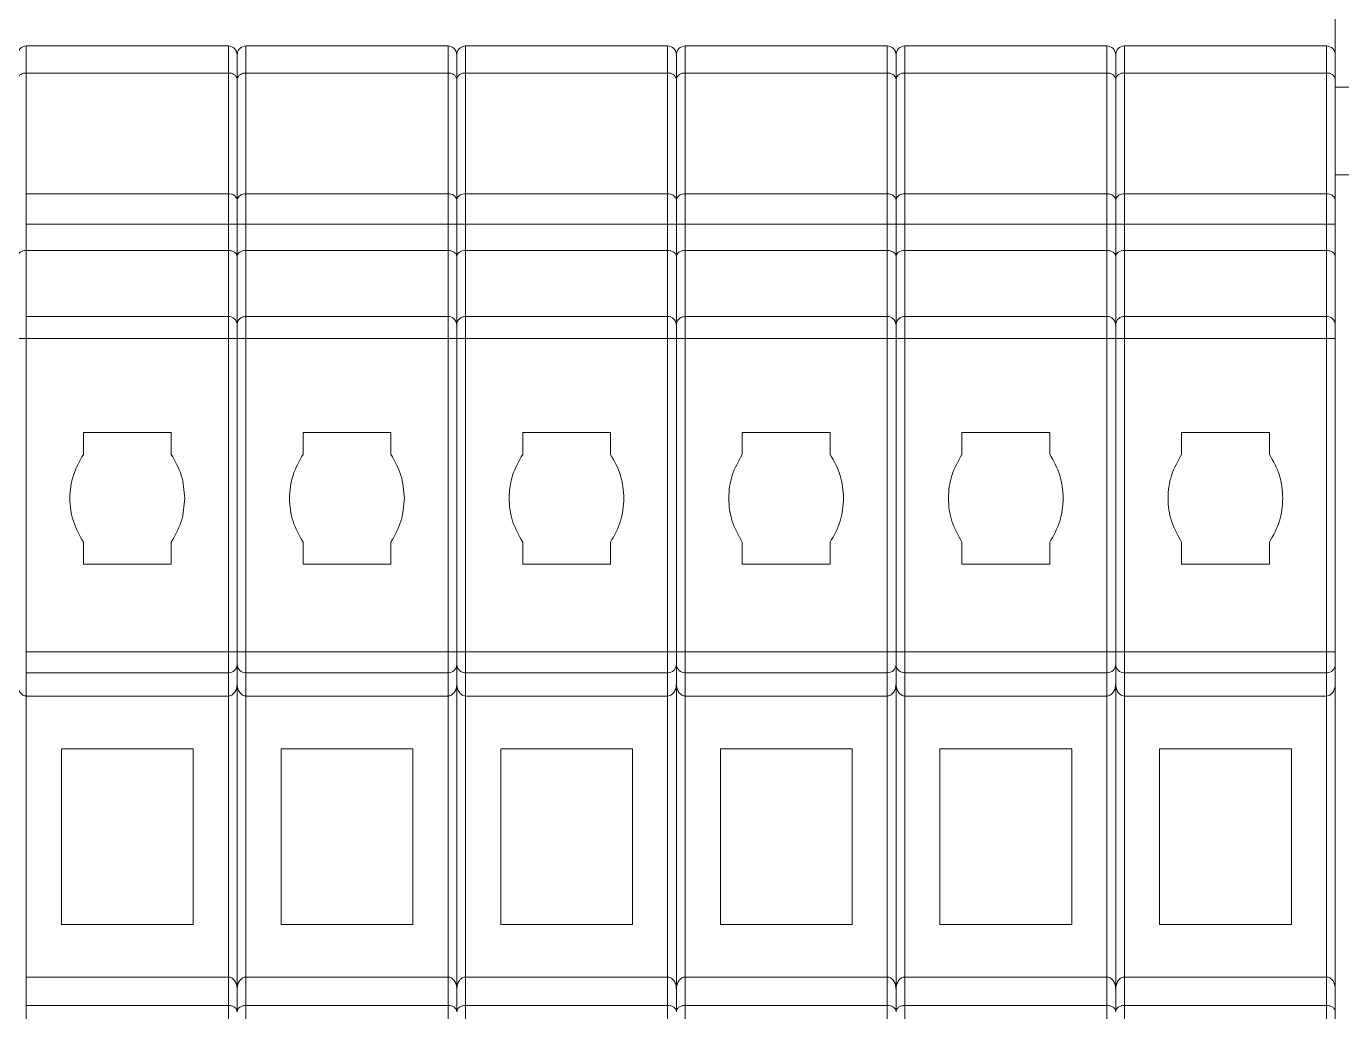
# Model space of a CAD drawing. Header units: millimetres. Extents: x 481 to 936, y 72 to 729.
# Drawn here: x 668.4 to 698.34, y 146.76 to 169.21 of the extents above; entities that cross this region are included whole.
import ezdxf

# ---------------------------------------------------------------- set-up
doc = ezdxf.new("R2010")
doc.units = ezdxf.units.MM

msp = doc.modelspace()

# ---------------------------------------------------------------- linework, layer by layer
at = {"color": 7, "linetype": 'Continuous', "lineweight": 15}
for p, q in [((698.199, 185.823), (698.199, 167.823)), ((668.399, 168.142), (668.399, 168.759)), ((668.399, 168.759), (672.999, 168.759)), ((672.999, 168.759), (672.999, 168.142)), ((673.399, 168.142), (673.399, 168.759)), ((673.399, 168.759), (677.999, 168.759)), ((677.999, 168.759), (677.999, 168.142)), ((678.399, 168.142), (678.399, 168.759)), ((678.399, 168.759), (682.999, 168.759)), ((682.999, 168.759), (682.999, 168.142)), ((683.399, 168.142), (683.399, 168.759)), ((683.399, 168.759), (687.999, 168.759)), ((687.999, 168.759), (687.999, 168.142)), ((688.399, 168.142), (688.399, 168.759)), ((688.399, 168.759), (692.999, 168.759)), ((692.999, 168.759), (692.999, 168.142)), ((693.399, 168.142), (693.399, 168.759)), ((693.399, 168.759), (697.999, 168.759)), ((697.999, 168.759), (697.999, 168.142)), ((668.399, 168.142), (668.399, 165.39)), ((672.999, 168.142), (668.399, 168.142)), ((672.999, 165.39), (672.999, 168.142)), ((673.199, 168.003), (673.199, 165.252)), ((673.399, 168.142), (673.399, 165.39)), ((677.999, 168.142), (673.399, 168.142)), ((677.999, 165.39), (677.999, 168.142)), ((678.199, 168.003), (678.199, 165.252)), ((678.399, 168.142), (678.399, 165.39)), ((682.999, 168.142), (678.399, 168.142)), ((682.999, 165.39), (682.999, 168.142)), ((683.199, 165.252), (683.199, 168.003)), ((683.399, 168.142), (683.399, 165.39)), ((687.999, 168.142), (683.399, 168.142)), ((687.999, 165.39), (687.999, 168.142)), ((688.199, 165.252), (688.199, 168.003)), ((688.399, 168.142), (688.399, 165.39)), ((692.999, 168.142), (688.399, 168.142)), ((692.999, 165.39), (692.999, 168.142)), ((693.199, 168.003), (693.199, 165.252)), ((693.399, 168.142), (693.399, 165.39)), ((697.999, 168.142), (693.399, 168.142)), ((697.999, 165.39), (697.999, 168.142)), ((715.899, 167.823), (698.199, 167.823)), ((698.199, 167.823), (698.199, 165.823)), ((698.199, 165.823), (698.199, 144.836)), ((698.199, 165.823), (715.899, 165.823)), ((668.399, 164.699), (668.399, 165.39)), ((668.399, 165.39), (672.999, 165.39)), ((672.999, 165.39), (672.999, 164.699)), ((673.399, 164.699), (673.399, 165.39)), ((673.399, 165.39), (677.999, 165.39)), ((677.999, 165.39), (677.999, 164.699)), ((678.399, 164.699), (678.399, 165.39)), ((678.399, 165.39), (682.999, 165.39)), ((682.999, 165.39), (682.999, 164.699)), ((683.399, 164.699), (683.399, 165.39)), ((683.399, 165.39), (687.999, 165.39)), ((687.999, 165.39), (687.999, 164.699)), ((688.399, 164.699), (688.399, 165.39)), ((688.399, 165.39), (692.999, 165.39)), ((692.999, 165.39), (692.999, 164.699)), ((693.399, 164.699), (693.399, 165.39)), ((693.399, 165.39), (697.999, 165.39)), ((697.999, 165.39), (697.999, 164.699)), ((668.399, 164.699), (668.399, 164.1)), ((672.999, 164.699), (668.399, 164.699)), ((672.999, 164.1), (672.999, 164.699)), ((672.999, 164.699), (673.199, 164.699)), ((673.199, 164.699), (673.199, 163.967)), ((673.199, 164.699), (673.399, 164.699)), ((673.399, 164.699), (673.399, 164.1)), ((677.999, 164.699), (673.399, 164.699)), ((677.999, 164.1), (677.999, 164.699)), ((677.999, 164.699), (678.199, 164.699)), ((678.199, 164.699), (678.199, 163.967)), ((678.199, 164.699), (678.399, 164.699)), ((678.399, 164.699), (678.399, 164.1)), ((682.999, 164.699), (678.399, 164.699)), ((682.999, 164.1), (682.999, 164.699)), ((682.999, 164.699), (683.199, 164.699)), ((683.199, 164.699), (683.399, 164.699)), ((683.199, 164.699), (683.199, 163.967)), ((683.399, 164.699), (683.399, 164.1)), ((687.999, 164.699), (683.399, 164.699)), ((687.999, 164.1), (687.999, 164.699)), ((687.999, 164.699), (688.199, 164.699)), ((688.199, 164.699), (688.399, 164.699)), ((688.199, 164.699), (688.199, 163.967)), ((688.399, 164.699), (688.399, 164.1)), ((692.999, 164.699), (688.399, 164.699)), ((692.999, 164.1), (692.999, 164.699)), ((692.999, 164.699), (693.199, 164.699)), ((693.199, 164.699), (693.199, 163.967)), ((693.199, 164.699), (693.399, 164.699)), ((693.399, 164.699), (693.399, 164.1)), ((697.999, 164.699), (693.399, 164.699)), ((697.999, 164.1), (697.999, 164.699)), ((697.999, 164.699), (698.199, 164.699)), ((668.399, 164.1), (672.999, 164.1)), ((673.199, 163.967), (673.199, 162.575)), ((673.199, 163.967), (673.199, 162.4)), ((673.399, 164.1), (677.999, 164.1)), ((678.199, 163.967), (678.199, 162.575)), ((678.199, 163.967), (678.199, 162.4)), ((678.399, 164.1), (682.999, 164.1)), ((683.199, 163.967), (683.199, 162.4)), ((683.199, 163.967), (683.199, 162.575)), ((683.399, 164.1), (687.999, 164.1)), ((688.199, 163.967), (688.199, 162.4)), ((688.199, 163.967), (688.199, 162.575)), ((688.399, 164.1), (692.999, 164.1)), ((693.199, 163.967), (693.199, 162.575)), ((693.199, 163.967), (693.199, 162.4)), ((693.399, 164.1), (697.999, 164.1)), ((672.999, 162.6), (668.399, 162.6)), ((668.399, 162.1), (668.399, 162.6)), ((672.999, 162.6), (672.999, 162.1)), ((677.999, 162.6), (673.399, 162.6)), ((673.399, 162.1), (673.399, 162.6)), ((677.999, 162.6), (677.999, 162.1)), ((682.999, 162.6), (678.399, 162.6)), ((678.399, 162.1), (678.399, 162.6)), ((682.999, 162.6), (682.999, 162.1)), ((687.999, 162.6), (683.399, 162.6)), ((683.399, 162.1), (683.399, 162.6)), ((687.999, 162.6), (687.999, 162.1)), ((692.999, 162.6), (688.399, 162.6)), ((688.399, 162.1), (688.399, 162.6)), ((692.999, 162.6), (692.999, 162.1)), ((697.999, 162.6), (693.399, 162.6)), ((693.399, 162.1), (693.399, 162.6)), ((697.999, 162.6), (697.999, 162.1)), ((668.199, 162.1), (668.399, 162.1)), ((668.399, 162.1), (668.399, 154.958)), ((672.999, 162.1), (668.399, 162.1)), ((672.999, 154.958), (672.999, 162.1)), ((672.999, 162.1), (673.199, 162.1)), ((673.199, 162.1), (673.199, 154.958)), ((673.199, 162.1), (673.399, 162.1)), ((673.399, 162.1), (673.399, 154.958)), ((677.999, 162.1), (673.399, 162.1)), ((677.999, 154.958), (677.999, 162.1)), ((677.999, 162.1), (678.199, 162.1)), ((678.199, 162.1), (678.199, 154.958)), ((678.199, 162.1), (678.399, 162.1)), ((678.399, 162.1), (678.399, 154.958)), ((682.999, 162.1), (678.399, 162.1)), ((682.999, 154.958), (682.999, 162.1)), ((682.999, 162.1), (683.199, 162.1)), ((683.199, 162.1), (683.399, 162.1)), ((683.199, 162.1), (683.199, 154.958)), ((683.399, 162.1), (683.399, 154.958)), ((687.999, 162.1), (683.399, 162.1)), ((687.999, 154.958), (687.999, 162.1)), ((687.999, 162.1), (688.199, 162.1)), ((688.199, 162.1), (688.399, 162.1)), ((688.199, 162.1), (688.199, 154.958)), ((688.399, 162.1), (688.399, 154.958)), ((692.999, 162.1), (688.399, 162.1)), ((692.999, 154.958), (692.999, 162.1)), ((692.999, 162.1), (693.199, 162.1)), ((693.199, 162.1), (693.199, 154.958)), ((693.199, 162.1), (693.399, 162.1)), ((693.399, 162.1), (693.399, 154.958)), ((697.999, 162.1), (693.399, 162.1)), ((697.999, 154.958), (697.999, 162.1)), ((697.999, 162.1), (698.199, 162.1)), ((669.699, 159.958), (671.699, 159.958)), ((669.699, 159.958), (669.699, 159.458)), ((671.699, 159.958), (671.699, 159.458)), ((674.699, 159.958), (676.699, 159.958)), ((674.699, 159.958), (674.699, 159.458)), ((676.699, 159.958), (676.699, 159.458)), ((679.699, 159.958), (681.699, 159.958)), ((679.699, 159.958), (679.699, 159.458)), ((681.699, 159.958), (681.699, 159.458)), ((684.699, 159.958), (686.699, 159.958)), ((684.699, 159.958), (684.699, 159.458)), ((686.699, 159.958), (686.699, 159.458)), ((689.699, 159.958), (691.699, 159.958)), ((689.699, 159.958), (689.699, 159.458)), ((691.699, 159.958), (691.699, 159.458)), ((694.699, 159.958), (696.699, 159.958)), ((694.699, 159.958), (694.699, 159.458)), ((696.699, 159.958), (696.699, 159.458)), ((669.699, 157.458), (669.699, 156.958)), ((671.699, 157.458), (671.699, 156.958)), ((674.699, 157.458), (674.699, 156.958)), ((676.699, 157.458), (676.699, 156.958)), ((679.699, 157.458), (679.699, 156.958)), ((681.699, 157.458), (681.699, 156.958)), ((684.699, 157.458), (684.699, 156.958)), ((686.699, 157.458), (686.699, 156.958)), ((689.699, 157.458), (689.699, 156.958)), ((691.699, 157.458), (691.699, 156.958)), ((694.699, 157.458), (694.699, 156.958)), ((696.699, 157.458), (696.699, 156.958)), ((671.699, 156.958), (669.699, 156.958)), ((676.699, 156.958), (674.699, 156.958)), ((681.699, 156.958), (679.699, 156.958)), ((686.699, 156.958), (684.699, 156.958)), ((691.699, 156.958), (689.699, 156.958)), ((696.699, 156.958), (694.699, 156.958)), ((668.399, 154.958), (672.999, 154.958)), ((668.399, 154.484), (668.399, 154.958)), ((672.999, 154.958), (672.999, 154.484)), ((673.199, 154.958), (672.999, 154.958)), ((673.399, 154.958), (673.199, 154.958)), ((673.399, 154.958), (677.999, 154.958)), ((673.399, 154.484), (673.399, 154.958)), ((677.999, 154.958), (677.999, 154.484)), ((678.199, 154.958), (677.999, 154.958)), ((678.399, 154.958), (678.199, 154.958)), ((678.399, 154.958), (682.999, 154.958)), ((678.399, 154.484), (678.399, 154.958)), ((682.999, 154.958), (682.999, 154.484)), ((683.199, 154.958), (682.999, 154.958)), ((683.399, 154.958), (683.199, 154.958)), ((683.399, 154.958), (687.999, 154.958)), ((683.399, 154.484), (683.399, 154.958)), ((687.999, 154.958), (687.999, 154.484)), ((688.199, 154.958), (687.999, 154.958)), ((688.399, 154.958), (688.199, 154.958)), ((688.399, 154.958), (692.999, 154.958)), ((688.399, 154.484), (688.399, 154.958)), ((692.999, 154.958), (692.999, 154.484)), ((693.199, 154.958), (692.999, 154.958)), ((693.399, 154.958), (693.199, 154.958)), ((693.399, 154.958), (697.999, 154.958)), ((693.399, 154.484), (693.399, 154.958)), ((697.999, 154.958), (697.999, 154.484)), ((698.199, 154.958), (697.999, 154.958)), ((673.199, 154.674), (673.199, 154.233)), ((678.199, 154.674), (678.199, 154.233)), ((683.199, 154.674), (683.199, 154.233)), ((688.199, 154.674), (688.199, 154.233)), ((693.199, 154.674), (693.199, 154.233)), ((672.999, 154.484), (668.399, 154.484)), ((668.399, 153.954), (668.399, 154.484)), ((672.999, 154.484), (672.999, 153.954)), ((673.199, 154.233), (673.199, 147.054)), ((677.999, 154.484), (673.399, 154.484)), ((673.399, 153.954), (673.399, 154.484)), ((677.999, 154.484), (677.999, 153.954)), ((678.199, 154.233), (678.199, 147.054)), ((682.999, 154.484), (678.399, 154.484)), ((678.399, 153.954), (678.399, 154.484)), ((682.999, 154.484), (682.999, 153.954)), ((683.199, 154.233), (683.199, 147.054)), ((687.999, 154.484), (683.399, 154.484)), ((683.399, 153.954), (683.399, 154.484)), ((687.999, 154.484), (687.999, 153.954)), ((688.199, 154.233), (688.199, 147.054)), ((692.999, 154.484), (688.399, 154.484)), ((688.399, 153.954), (688.399, 154.484)), ((692.999, 154.484), (692.999, 153.954)), ((693.199, 154.233), (693.199, 147.054)), ((697.999, 154.484), (693.399, 154.484)), ((693.399, 153.954), (693.399, 154.484)), ((697.999, 154.484), (697.999, 153.954)), ((668.399, 153.954), (672.999, 153.954)), ((673.399, 153.954), (677.999, 153.954)), ((678.399, 153.954), (682.999, 153.954)), ((683.399, 153.954), (687.999, 153.954)), ((688.399, 153.954), (692.999, 153.954)), ((693.399, 153.954), (697.999, 153.954)), ((669.199, 148.754), (669.199, 152.754)), ((669.199, 152.754), (672.199, 152.754)), ((672.199, 152.754), (672.199, 148.754)), ((674.199, 148.754), (674.199, 152.754)), ((674.199, 152.754), (677.199, 152.754)), ((677.199, 152.754), (677.199, 148.754)), ((679.199, 148.754), (679.199, 152.754)), ((679.199, 152.754), (682.199, 152.754)), ((682.199, 152.754), (682.199, 148.754)), ((684.199, 148.754), (684.199, 152.754)), ((684.199, 152.754), (687.199, 152.754)), ((687.199, 152.754), (687.199, 148.754)), ((689.199, 148.754), (689.199, 152.754)), ((689.199, 152.754), (692.199, 152.754)), ((692.199, 152.754), (692.199, 148.754)), ((694.199, 148.754), (694.199, 152.754)), ((694.199, 152.754), (697.199, 152.754)), ((697.199, 152.754), (697.199, 148.754)), ((672.199, 148.754), (669.199, 148.754)), ((677.199, 148.754), (674.199, 148.754)), ((682.199, 148.754), (679.199, 148.754)), ((687.199, 148.754), (684.199, 148.754)), ((692.199, 148.754), (689.199, 148.754)), ((697.199, 148.754), (694.199, 148.754)), ((668.399, 147.554), (668.399, 146.907)), ((672.999, 147.554), (668.399, 147.554)), ((672.999, 146.907), (672.999, 147.554)), ((673.399, 147.554), (673.399, 146.907)), ((677.999, 147.554), (673.399, 147.554)), ((677.999, 146.907), (677.999, 147.554)), ((678.399, 147.554), (678.399, 146.907)), ((682.999, 147.554), (678.399, 147.554)), ((682.999, 146.907), (682.999, 147.554)), ((683.399, 147.554), (683.399, 146.907)), ((687.999, 147.554), (683.399, 147.554)), ((687.999, 146.907), (687.999, 147.554)), ((688.399, 147.554), (688.399, 146.907)), ((692.999, 147.554), (688.399, 147.554)), ((692.999, 146.907), (692.999, 147.554)), ((693.399, 147.554), (693.399, 146.907)), ((697.999, 147.554), (693.399, 147.554)), ((697.999, 146.907), (697.999, 147.554)), ((673.199, 147.274), (673.199, 146.764)), ((673.199, 146.764), (673.199, 147.274)), ((678.199, 147.274), (678.199, 146.764)), ((678.199, 146.764), (678.199, 147.274)), ((683.199, 146.764), (683.199, 147.274)), ((683.199, 147.274), (683.199, 146.764)), ((688.199, 146.764), (688.199, 147.274)), ((688.199, 147.274), (688.199, 146.764)), ((693.199, 147.274), (693.199, 146.764)), ((693.199, 146.764), (693.199, 147.274)), ((668.399, 146.907), (668.399, 144.642)), ((672.999, 146.907), (668.399, 146.907)), ((672.999, 144.642), (672.999, 146.907)), ((673.399, 146.907), (673.399, 144.642)), ((677.999, 146.907), (673.399, 146.907)), ((677.999, 144.642), (677.999, 146.907)), ((678.399, 146.907), (678.399, 144.642)), ((682.999, 146.907), (678.399, 146.907)), ((682.999, 144.642), (682.999, 146.907)), ((683.399, 146.907), (683.399, 144.642)), ((687.999, 146.907), (683.399, 146.907)), ((687.999, 144.642), (687.999, 146.907)), ((688.399, 146.907), (688.399, 144.642)), ((692.999, 146.907), (688.399, 146.907)), ((692.999, 144.642), (692.999, 146.907)), ((693.399, 146.907), (693.399, 144.642)), ((697.999, 146.907), (693.399, 146.907)), ((697.999, 144.642), (697.999, 146.907))]:
    msp.add_line(p, q, dxfattribs=at)
at = {"color": 8, "linetype": 'Continuous', "lineweight": 15}
for p, q in [((668.399, 164.1), (668.399, 162.6)), ((672.999, 162.6), (672.999, 164.1)), ((673.399, 164.1), (673.399, 162.6)), ((677.999, 162.6), (677.999, 164.1)), ((678.399, 164.1), (678.399, 162.6)), ((682.999, 162.6), (682.999, 164.1)), ((683.399, 164.1), (683.399, 162.6)), ((687.999, 162.6), (687.999, 164.1)), ((688.399, 164.1), (688.399, 162.6)), ((692.999, 162.6), (692.999, 164.1)), ((693.399, 164.1), (693.399, 162.6)), ((697.999, 162.6), (697.999, 164.1)), ((668.399, 153.954), (668.399, 147.554)), ((672.999, 147.554), (672.999, 153.954)), ((673.399, 153.954), (673.399, 147.554)), ((677.999, 147.554), (677.999, 153.954)), ((678.399, 153.954), (678.399, 147.554)), ((682.999, 147.554), (682.999, 153.954)), ((683.399, 153.954), (683.399, 147.554)), ((687.999, 147.554), (687.999, 153.954)), ((688.399, 153.954), (688.399, 147.554)), ((692.999, 147.554), (692.999, 153.954)), ((693.399, 153.954), (693.399, 147.554)), ((697.999, 147.554), (697.999, 153.954))]:
    msp.add_line(p, q, dxfattribs=at)
at = {"color": 7, "linetype": 'Continuous', "lineweight": 15}
for centre, radius, start, end in [((668.399, 168.559), 0.2, 90, 180), ((672.999, 168.559), 0.2, 360, 90), ((673.399, 168.559), 0.2, 90, 180), ((677.999, 168.559), 0.2, 360, 90), ((678.399, 168.559), 0.2, 90, 180), ((682.999, 168.559), 0.2, 360, 90), ((683.399, 168.559), 0.2, 90, 180), ((687.999, 168.559), 0.2, 360, 90), ((688.399, 168.559), 0.2, 90, 180), ((692.999, 168.559), 0.2, 360, 90), ((693.399, 168.559), 0.2, 90, 180), ((697.999, 168.559), 0.2, 360, 90), ((668.373, 167.966), 0.178, 81.5621, 167.7435), ((673.025, 167.966), 0.178, 12.2565, 98.4379), ((673.373, 167.966), 0.178, 81.5621, 167.7435), ((678.025, 167.966), 0.178, 12.2565, 98.4379), ((678.373, 167.966), 0.178, 81.5621, 167.7435), ((683.025, 167.966), 0.178, 12.2565, 98.4379), ((683.373, 167.966), 0.178, 81.5621, 167.7435), ((688.025, 167.966), 0.178, 12.2565, 98.4379), ((688.373, 167.966), 0.178, 81.5621, 167.7435), ((693.025, 167.966), 0.178, 12.2565, 98.4379), ((693.373, 167.966), 0.178, 81.5621, 167.7435), ((698.025, 167.966), 0.178, 12.2565, 98.4379), ((673.025, 165.214), 0.178, 12.2565, 98.4379), ((673.373, 165.214), 0.178, 81.5621, 167.7435), ((678.025, 165.214), 0.178, 12.2565, 98.4379), ((678.373, 165.214), 0.178, 81.5621, 167.7435), ((683.025, 165.214), 0.178, 12.2565, 98.4379), ((683.373, 165.214), 0.178, 81.5621, 167.7435), ((688.025, 165.214), 0.178, 12.2565, 98.4379), ((688.373, 165.214), 0.178, 81.5621, 167.7435), ((693.025, 165.214), 0.178, 12.2565, 98.4379), ((693.373, 165.214), 0.178, 81.5621, 167.7435), ((698.025, 165.214), 0.178, 12.2565, 98.4379), ((673.004, 154.679), 0.195, 268.4642, 358.3771), ((673.394, 154.679), 0.195, 181.6229, 271.5358), ((678.004, 154.679), 0.195, 268.4642, 358.3771), ((678.394, 154.679), 0.195, 181.6229, 271.5358), ((683.004, 154.679), 0.195, 268.4642, 358.3771), ((683.394, 154.679), 0.195, 181.6229, 271.5358), ((688.004, 154.679), 0.195, 268.4642, 358.3771), ((688.394, 154.679), 0.195, 181.6229, 271.5358), ((693.004, 154.679), 0.195, 268.4642, 358.3771), ((693.394, 154.679), 0.195, 181.6229, 271.5358), ((698.004, 154.679), 0.195, 268.4642, 358.3771)]:
    msp.add_arc(centre, radius, start, end, dxfattribs=at)
for centre in [(668.399, 163.967), (673.399, 163.967), (678.399, 163.967), (683.399, 163.967), (688.399, 163.967), (693.399, 163.967)]:
    msp.add_ellipse(centre, major_axis=(0.2, 0), ratio=0.666667, start_param=1.570796, end_param=3.141593, dxfattribs=at)
for points, knots in [([(673.199, 168.559), (673.199, 168.552), (673.199, 168.538), (673.199, 168.424), (673.199, 168.251), (673.199, 168.085), (673.199, 168.003)], [0, 0, 0, 0, 0.247435, 0.5, 0.752565, 1, 1, 1, 1]), ([(673.199, 168.559), (673.199, 168.552), (673.199, 168.538), (673.199, 168.424), (673.199, 168.251), (673.199, 168.085), (673.199, 168.003)], [0, 0, 0, 0, 0.247435, 0.5, 0.752565, 1, 1, 1, 1]), ([(678.199, 168.559), (678.199, 168.552), (678.199, 168.538), (678.199, 168.424), (678.199, 168.251), (678.199, 168.085), (678.199, 168.003)], [0, 0, 0, 0, 0.247435, 0.5, 0.752565, 1, 1, 1, 1]), ([(678.199, 168.559), (678.199, 168.552), (678.199, 168.538), (678.199, 168.424), (678.199, 168.251), (678.199, 168.085), (678.199, 168.003)], [0, 0, 0, 0, 0.247435, 0.5, 0.752565, 1, 1, 1, 1]), ([(683.199, 168.559), (683.199, 168.552), (683.199, 168.538), (683.199, 168.424), (683.199, 168.251), (683.199, 168.085), (683.199, 168.003)], [0, 0, 0, 0, 0.247435, 0.5, 0.752565, 1, 1, 1, 1]), ([(683.199, 168.559), (683.199, 168.552), (683.199, 168.538), (683.199, 168.424), (683.199, 168.251), (683.199, 168.085), (683.199, 168.003)], [0, 0, 0, 0, 0.247435, 0.5, 0.752565, 1, 1, 1, 1]), ([(688.199, 168.559), (688.199, 168.552), (688.199, 168.538), (688.199, 168.424), (688.199, 168.251), (688.199, 168.085), (688.199, 168.003)], [0, 0, 0, 0, 0.247435, 0.5, 0.752565, 1, 1, 1, 1]), ([(688.199, 168.559), (688.199, 168.552), (688.199, 168.538), (688.199, 168.424), (688.199, 168.251), (688.199, 168.085), (688.199, 168.003)], [0, 0, 0, 0, 0.247435, 0.5, 0.752565, 1, 1, 1, 1]), ([(693.199, 168.559), (693.199, 168.552), (693.199, 168.538), (693.199, 168.424), (693.199, 168.251), (693.199, 168.085), (693.199, 168.003)], [0, 0, 0, 0, 0.247435, 0.5, 0.752565, 1, 1, 1, 1]), ([(693.199, 168.559), (693.199, 168.552), (693.199, 168.538), (693.199, 168.424), (693.199, 168.251), (693.199, 168.085), (693.199, 168.003)], [0, 0, 0, 0, 0.247435, 0.5, 0.752565, 1, 1, 1, 1]), ([(673.199, 163.967), (673.196, 163.984), (673.19, 164.018), (673.152, 164.056), (673.11, 164.079), (673.075, 164.091), (673.037, 164.099), (673.012, 164.1), (672.999, 164.1)], [0, 0, 0, 0, 0.269966, 0.52831, 0.658152, 0.776861, 0.889617, 1, 1, 1, 1]), ([(678.199, 163.967), (678.196, 163.984), (678.19, 164.018), (678.152, 164.056), (678.11, 164.079), (678.075, 164.091), (678.037, 164.099), (678.012, 164.1), (677.999, 164.1)], [0, 0, 0, 0, 0.269966, 0.52831, 0.658152, 0.776861, 0.889617, 1, 1, 1, 1]), ([(683.199, 163.967), (683.196, 163.984), (683.19, 164.018), (683.152, 164.056), (683.11, 164.079), (683.075, 164.091), (683.037, 164.099), (683.012, 164.1), (682.999, 164.1)], [0, 0, 0, 0, 0.269966, 0.52831, 0.658152, 0.776861, 0.889617, 1, 1, 1, 1]), ([(688.199, 163.967), (688.196, 163.984), (688.19, 164.018), (688.152, 164.056), (688.11, 164.079), (688.075, 164.091), (688.037, 164.099), (688.012, 164.1), (687.999, 164.1)], [0, 0, 0, 0, 0.269966, 0.52831, 0.658152, 0.776861, 0.889617, 1, 1, 1, 1]), ([(693.199, 163.967), (693.196, 163.984), (693.19, 164.018), (693.152, 164.056), (693.11, 164.079), (693.075, 164.091), (693.037, 164.099), (693.012, 164.1), (692.999, 164.1)], [0, 0, 0, 0, 0.269966, 0.52831, 0.658152, 0.776861, 0.889617, 1, 1, 1, 1]), ([(698.199, 163.967), (698.196, 163.984), (698.19, 164.018), (698.152, 164.056), (698.11, 164.079), (698.075, 164.091), (698.037, 164.099), (698.012, 164.1), (697.999, 164.1)], [0, 0, 0, 0, 0.269966, 0.52831, 0.658152, 0.776861, 0.889617, 1, 1, 1, 1]), ([(673.199, 162.4), (673.195, 162.428), (673.188, 162.487), (673.134, 162.554), (673.067, 162.594), (673.021, 162.598), (672.999, 162.6)], [0, 0, 0, 0, 0.2702613, 0.5624294, 0.7897364, 1, 1, 1, 1]), ([(673.399, 162.6), (673.37, 162.597), (673.311, 162.589), (673.244, 162.535), (673.205, 162.468), (673.201, 162.422), (673.199, 162.4)], [0, 0, 0, 0, 0.270261, 0.562429, 0.789736, 1, 1, 1, 1]), ([(673.199, 162.4), (673.199, 162.396), (673.199, 162.39), (673.199, 162.353), (673.199, 162.314), (673.199, 162.266), (673.199, 162.196), (673.199, 162.138), (673.199, 162.1)], [0, 0, 0, 0, 0.239444, 0.36822, 0.499999, 0.628777, 0.760556, 1, 1, 1, 1]), ([(673.199, 162.4), (673.199, 162.396), (673.199, 162.39), (673.199, 162.352), (673.199, 162.313), (673.199, 162.266), (673.199, 162.196), (673.199, 162.138), (673.199, 162.1)], [0, 0, 0, 0, 0.2394436, 0.3712234, 0.5000014, 0.6317798, 0.7605564, 1, 1, 1, 1]), ([(678.199, 162.4), (678.195, 162.428), (678.188, 162.487), (678.134, 162.554), (678.067, 162.594), (678.021, 162.598), (677.999, 162.6)], [0, 0, 0, 0, 0.2702613, 0.5624294, 0.7897364, 1, 1, 1, 1]), ([(678.399, 162.6), (678.37, 162.597), (678.311, 162.589), (678.244, 162.535), (678.205, 162.468), (678.201, 162.422), (678.199, 162.4)], [0, 0, 0, 0, 0.270261, 0.562429, 0.789736, 1, 1, 1, 1]), ([(678.199, 162.4), (678.199, 162.396), (678.199, 162.39), (678.199, 162.353), (678.199, 162.314), (678.199, 162.266), (678.199, 162.196), (678.199, 162.138), (678.199, 162.1)], [0, 0, 0, 0, 0.239444, 0.36822, 0.499999, 0.628777, 0.760556, 1, 1, 1, 1]), ([(678.199, 162.4), (678.199, 162.396), (678.199, 162.39), (678.199, 162.352), (678.199, 162.313), (678.199, 162.266), (678.199, 162.196), (678.199, 162.138), (678.199, 162.1)], [0, 0, 0, 0, 0.2394436, 0.3712234, 0.5000014, 0.6317798, 0.7605564, 1, 1, 1, 1]), ([(683.199, 162.4), (683.195, 162.428), (683.188, 162.487), (683.134, 162.554), (683.067, 162.594), (683.021, 162.598), (682.999, 162.6)], [0, 0, 0, 0, 0.270261, 0.562429, 0.789736, 1, 1, 1, 1]), ([(683.399, 162.6), (683.37, 162.597), (683.311, 162.589), (683.244, 162.535), (683.205, 162.468), (683.201, 162.422), (683.199, 162.4)], [0, 0, 0, 0, 0.270261, 0.562429, 0.789736, 1, 1, 1, 1]), ([(683.199, 162.4), (683.199, 162.396), (683.199, 162.39), (683.199, 162.352), (683.199, 162.313), (683.199, 162.266), (683.199, 162.196), (683.199, 162.138), (683.199, 162.1)], [0, 0, 0, 0, 0.2394436, 0.3712234, 0.5000014, 0.6317798, 0.7605564, 1, 1, 1, 1]), ([(683.199, 162.4), (683.199, 162.396), (683.199, 162.39), (683.199, 162.353), (683.199, 162.314), (683.199, 162.266), (683.199, 162.196), (683.199, 162.138), (683.199, 162.1)], [0, 0, 0, 0, 0.239444, 0.36822, 0.499999, 0.628777, 0.760556, 1, 1, 1, 1]), ([(688.199, 162.4), (688.195, 162.428), (688.188, 162.487), (688.134, 162.554), (688.067, 162.594), (688.021, 162.598), (687.999, 162.6)], [0, 0, 0, 0, 0.270261, 0.562429, 0.789736, 1, 1, 1, 1]), ([(688.399, 162.6), (688.37, 162.597), (688.311, 162.589), (688.244, 162.535), (688.205, 162.468), (688.201, 162.422), (688.199, 162.4)], [0, 0, 0, 0, 0.270261, 0.562429, 0.789736, 1, 1, 1, 1]), ([(688.199, 162.4), (688.199, 162.396), (688.199, 162.39), (688.199, 162.352), (688.199, 162.313), (688.199, 162.266), (688.199, 162.196), (688.199, 162.138), (688.199, 162.1)], [0, 0, 0, 0, 0.2394436, 0.3712234, 0.5000014, 0.6317798, 0.7605564, 1, 1, 1, 1]), ([(688.199, 162.4), (688.199, 162.396), (688.199, 162.39), (688.199, 162.353), (688.199, 162.314), (688.199, 162.266), (688.199, 162.196), (688.199, 162.138), (688.199, 162.1)], [0, 0, 0, 0, 0.239444, 0.36822, 0.499999, 0.628777, 0.760556, 1, 1, 1, 1]), ([(693.199, 162.4), (693.195, 162.428), (693.188, 162.487), (693.134, 162.554), (693.067, 162.594), (693.021, 162.598), (692.999, 162.6)], [0, 0, 0, 0, 0.270261, 0.562429, 0.789736, 1, 1, 1, 1]), ([(693.399, 162.6), (693.37, 162.597), (693.311, 162.589), (693.244, 162.535), (693.205, 162.468), (693.201, 162.422), (693.199, 162.4)], [0, 0, 0, 0, 0.270261, 0.562429, 0.789736, 1, 1, 1, 1]), ([(693.199, 162.4), (693.199, 162.396), (693.199, 162.39), (693.199, 162.353), (693.199, 162.314), (693.199, 162.266), (693.199, 162.196), (693.199, 162.138), (693.199, 162.1)], [0, 0, 0, 0, 0.239444, 0.36822, 0.499999, 0.628777, 0.760556, 1, 1, 1, 1]), ([(693.199, 162.4), (693.199, 162.396), (693.199, 162.39), (693.199, 162.352), (693.199, 162.313), (693.199, 162.266), (693.199, 162.196), (693.199, 162.138), (693.199, 162.1)], [0, 0, 0, 0, 0.2394436, 0.3712234, 0.5000014, 0.6317798, 0.7605564, 1, 1, 1, 1]), ([(698.199, 162.4), (698.195, 162.428), (698.188, 162.487), (698.134, 162.554), (698.067, 162.594), (698.021, 162.598), (697.999, 162.6)], [0, 0, 0, 0, 0.2702613, 0.5624294, 0.7897364, 1, 1, 1, 1]), ([(673.199, 154.958), (673.199, 154.926), (673.199, 154.864), (673.199, 154.78), (673.199, 154.711), (673.199, 154.686), (673.199, 154.674)], [0, 0, 0, 0, 0.2506562, 0.5000436, 0.7561421, 1, 1, 1, 1]), ([(673.199, 154.958), (673.199, 154.927), (673.199, 154.865), (673.199, 154.781), (673.199, 154.712), (673.199, 154.686), (673.199, 154.674)], [0, 0, 0, 0, 0.243858, 0.499956, 0.749344, 1, 1, 1, 1]), ([(678.199, 154.958), (678.199, 154.926), (678.199, 154.864), (678.199, 154.78), (678.199, 154.711), (678.199, 154.686), (678.199, 154.674)], [0, 0, 0, 0, 0.2506562, 0.5000436, 0.7561421, 1, 1, 1, 1]), ([(678.199, 154.958), (678.199, 154.927), (678.199, 154.865), (678.199, 154.781), (678.199, 154.712), (678.199, 154.686), (678.199, 154.674)], [0, 0, 0, 0, 0.243858, 0.499956, 0.749344, 1, 1, 1, 1]), ([(683.199, 154.958), (683.199, 154.927), (683.199, 154.865), (683.199, 154.781), (683.199, 154.712), (683.199, 154.686), (683.199, 154.674)], [0, 0, 0, 0, 0.243858, 0.499956, 0.749344, 1, 1, 1, 1]), ([(683.199, 154.958), (683.199, 154.926), (683.199, 154.864), (683.199, 154.78), (683.199, 154.711), (683.199, 154.686), (683.199, 154.674)], [0, 0, 0, 0, 0.2506562, 0.5000436, 0.7561421, 1, 1, 1, 1]), ([(688.199, 154.958), (688.199, 154.927), (688.199, 154.865), (688.199, 154.781), (688.199, 154.712), (688.199, 154.686), (688.199, 154.674)], [0, 0, 0, 0, 0.243858, 0.499956, 0.749344, 1, 1, 1, 1]), ([(688.199, 154.958), (688.199, 154.926), (688.199, 154.864), (688.199, 154.78), (688.199, 154.711), (688.199, 154.686), (688.199, 154.674)], [0, 0, 0, 0, 0.2506562, 0.5000436, 0.7561421, 1, 1, 1, 1]), ([(693.199, 154.958), (693.199, 154.926), (693.199, 154.864), (693.199, 154.78), (693.199, 154.711), (693.199, 154.686), (693.199, 154.674)], [0, 0, 0, 0, 0.2506562, 0.5000436, 0.7561421, 1, 1, 1, 1]), ([(693.199, 154.958), (693.199, 154.927), (693.199, 154.865), (693.199, 154.781), (693.199, 154.712), (693.199, 154.686), (693.199, 154.674)], [0, 0, 0, 0, 0.243858, 0.499956, 0.749344, 1, 1, 1, 1]), ([(668.199, 154.233), (668.202, 154.197), (668.207, 154.129), (668.244, 154.05), (668.285, 154.001), (668.32, 153.974), (668.358, 153.957), (668.386, 153.955), (668.399, 153.954)], [0, 0, 0, 0, 0.305625, 0.581764, 0.70514, 0.811052, 0.909254, 1, 1, 1, 1]), ([(672.999, 153.954), (673.012, 153.955), (673.039, 153.957), (673.077, 153.974), (673.112, 154.001), (673.154, 154.05), (673.191, 154.129), (673.196, 154.197), (673.199, 154.233)], [0, 0, 0, 0, 0.09071, 0.188948, 0.294816, 0.418236, 0.694375, 1, 1, 1, 1]), ([(673.199, 154.233), (673.202, 154.197), (673.207, 154.129), (673.244, 154.05), (673.285, 154.001), (673.32, 153.974), (673.358, 153.957), (673.386, 153.955), (673.399, 153.954)], [0, 0, 0, 0, 0.3056254, 0.5817645, 0.7051401, 0.8110518, 0.9092541, 1, 1, 1, 1]), ([(677.999, 153.954), (678.012, 153.955), (678.039, 153.957), (678.077, 153.974), (678.112, 154.001), (678.154, 154.05), (678.191, 154.129), (678.196, 154.197), (678.199, 154.233)], [0, 0, 0, 0, 0.09071, 0.188948, 0.294816, 0.418236, 0.694375, 1, 1, 1, 1]), ([(678.199, 154.233), (678.202, 154.197), (678.207, 154.129), (678.244, 154.05), (678.285, 154.001), (678.32, 153.974), (678.358, 153.957), (678.386, 153.955), (678.399, 153.954)], [0, 0, 0, 0, 0.305625, 0.581764, 0.70514, 0.811052, 0.909254, 1, 1, 1, 1]), ([(682.999, 153.954), (683.012, 153.955), (683.039, 153.957), (683.077, 153.974), (683.112, 154.001), (683.154, 154.05), (683.191, 154.129), (683.196, 154.197), (683.199, 154.233)], [0, 0, 0, 0, 0.0907097, 0.1889482, 0.2948162, 0.4182356, 0.6943746, 1, 1, 1, 1]), ([(683.199, 154.233), (683.202, 154.197), (683.207, 154.129), (683.244, 154.05), (683.285, 154.001), (683.32, 153.974), (683.358, 153.957), (683.386, 153.955), (683.399, 153.954)], [0, 0, 0, 0, 0.3056254, 0.5817645, 0.7051401, 0.8110518, 0.9092541, 1, 1, 1, 1]), ([(687.999, 153.954), (688.012, 153.955), (688.039, 153.957), (688.077, 153.974), (688.112, 154.001), (688.154, 154.05), (688.191, 154.129), (688.196, 154.197), (688.199, 154.233)], [0, 0, 0, 0, 0.0907097, 0.1889482, 0.2948162, 0.4182356, 0.6943746, 1, 1, 1, 1]), ([(688.199, 154.233), (688.202, 154.197), (688.207, 154.129), (688.244, 154.05), (688.285, 154.001), (688.32, 153.974), (688.358, 153.957), (688.386, 153.955), (688.399, 153.954)], [0, 0, 0, 0, 0.3056254, 0.5817645, 0.7051401, 0.8110518, 0.9092541, 1, 1, 1, 1]), ([(692.999, 153.954), (693.012, 153.955), (693.039, 153.957), (693.077, 153.974), (693.112, 154.001), (693.154, 154.05), (693.191, 154.129), (693.196, 154.197), (693.199, 154.233)], [0, 0, 0, 0, 0.0907097, 0.1889482, 0.2948162, 0.4182356, 0.6943746, 1, 1, 1, 1]), ([(693.199, 154.233), (693.202, 154.197), (693.207, 154.129), (693.244, 154.05), (693.285, 154.001), (693.32, 153.974), (693.358, 153.957), (693.386, 153.955), (693.399, 153.954)], [0, 0, 0, 0, 0.305625, 0.581764, 0.70514, 0.811052, 0.909254, 1, 1, 1, 1]), ([(697.999, 153.954), (698.012, 153.955), (698.039, 153.957), (698.077, 153.974), (698.112, 154.001), (698.154, 154.05), (698.191, 154.129), (698.196, 154.197), (698.199, 154.233)], [0, 0, 0, 0, 0.09071, 0.188948, 0.294816, 0.418236, 0.694375, 1, 1, 1, 1]), ([(672.999, 147.554), (673.012, 147.553), (673.039, 147.55), (673.077, 147.533), (673.112, 147.507), (673.154, 147.458), (673.191, 147.378), (673.196, 147.31), (673.199, 147.274)], [0, 0, 0, 0, 0.090729, 0.188947, 0.294815, 0.418235, 0.694374, 1, 1, 1, 1]), ([(673.199, 147.274), (673.202, 147.31), (673.207, 147.378), (673.244, 147.458), (673.285, 147.507), (673.32, 147.533), (673.358, 147.55), (673.386, 147.553), (673.399, 147.554)], [0, 0, 0, 0, 0.305625, 0.581764, 0.70514, 0.811052, 0.909254, 1, 1, 1, 1]), ([(677.999, 147.554), (678.012, 147.553), (678.039, 147.55), (678.077, 147.533), (678.112, 147.507), (678.154, 147.458), (678.191, 147.378), (678.196, 147.31), (678.199, 147.274)], [0, 0, 0, 0, 0.090729, 0.188947, 0.294815, 0.418235, 0.694374, 1, 1, 1, 1]), ([(678.199, 147.274), (678.202, 147.31), (678.207, 147.378), (678.244, 147.458), (678.285, 147.507), (678.32, 147.533), (678.358, 147.55), (678.386, 147.553), (678.399, 147.554)], [0, 0, 0, 0, 0.305625, 0.581764, 0.70514, 0.811052, 0.909254, 1, 1, 1, 1]), ([(682.999, 147.554), (683.012, 147.553), (683.039, 147.55), (683.077, 147.533), (683.112, 147.507), (683.154, 147.458), (683.191, 147.378), (683.196, 147.31), (683.199, 147.274)], [0, 0, 0, 0, 0.090729, 0.188947, 0.294815, 0.418235, 0.694374, 1, 1, 1, 1]), ([(683.199, 147.274), (683.202, 147.31), (683.207, 147.378), (683.244, 147.458), (683.285, 147.507), (683.32, 147.533), (683.358, 147.55), (683.386, 147.553), (683.399, 147.554)], [0, 0, 0, 0, 0.305625, 0.581764, 0.70514, 0.811052, 0.909254, 1, 1, 1, 1]), ([(687.999, 147.554), (688.012, 147.553), (688.039, 147.55), (688.077, 147.533), (688.112, 147.507), (688.154, 147.458), (688.191, 147.378), (688.196, 147.31), (688.199, 147.274)], [0, 0, 0, 0, 0.090729, 0.188947, 0.294815, 0.418235, 0.694374, 1, 1, 1, 1]), ([(688.199, 147.274), (688.202, 147.31), (688.207, 147.378), (688.244, 147.458), (688.285, 147.507), (688.32, 147.533), (688.358, 147.55), (688.386, 147.553), (688.399, 147.554)], [0, 0, 0, 0, 0.305625, 0.581764, 0.70514, 0.811052, 0.909254, 1, 1, 1, 1]), ([(692.999, 147.554), (693.012, 147.553), (693.039, 147.55), (693.077, 147.533), (693.112, 147.507), (693.154, 147.458), (693.191, 147.378), (693.196, 147.31), (693.199, 147.274)], [0, 0, 0, 0, 0.090729, 0.188947, 0.294815, 0.418235, 0.694374, 1, 1, 1, 1]), ([(693.199, 147.274), (693.202, 147.31), (693.207, 147.378), (693.244, 147.458), (693.285, 147.507), (693.32, 147.533), (693.358, 147.55), (693.386, 147.553), (693.399, 147.554)], [0, 0, 0, 0, 0.305625, 0.581764, 0.70514, 0.811052, 0.909254, 1, 1, 1, 1]), ([(697.999, 147.554), (698.012, 147.553), (698.039, 147.55), (698.077, 147.533), (698.112, 147.507), (698.154, 147.458), (698.191, 147.378), (698.196, 147.31), (698.199, 147.274)], [0, 0, 0, 0, 0.090729, 0.188947, 0.294815, 0.418235, 0.694374, 1, 1, 1, 1]), ([(673.199, 146.764), (673.196, 146.783), (673.19, 146.819), (673.152, 146.86), (673.11, 146.884), (673.075, 146.897), (673.037, 146.906), (673.011, 146.907), (672.999, 146.907)], [0, 0, 0, 0, 0.272463, 0.531981, 0.659838, 0.779434, 0.892238, 1, 1, 1, 1]), ([(673.399, 146.907), (673.386, 146.907), (673.36, 146.906), (673.323, 146.897), (673.287, 146.884), (673.246, 146.86), (673.207, 146.819), (673.202, 146.783), (673.199, 146.764)], [0, 0, 0, 0, 0.107749, 0.220549, 0.340149, 0.468019, 0.727537, 1, 1, 1, 1]), ([(678.199, 146.764), (678.196, 146.783), (678.19, 146.819), (678.152, 146.86), (678.11, 146.884), (678.075, 146.897), (678.037, 146.906), (678.011, 146.907), (677.999, 146.907)], [0, 0, 0, 0, 0.272463, 0.531981, 0.659838, 0.779434, 0.892238, 1, 1, 1, 1]), ([(678.399, 146.907), (678.386, 146.907), (678.36, 146.906), (678.323, 146.897), (678.287, 146.884), (678.246, 146.86), (678.207, 146.819), (678.202, 146.783), (678.199, 146.764)], [0, 0, 0, 0, 0.107749, 0.220549, 0.340149, 0.468019, 0.727537, 1, 1, 1, 1]), ([(683.199, 146.764), (683.196, 146.783), (683.19, 146.819), (683.152, 146.86), (683.11, 146.884), (683.075, 146.897), (683.037, 146.906), (683.011, 146.907), (682.999, 146.907)], [0, 0, 0, 0, 0.272463, 0.531981, 0.659838, 0.779434, 0.892238, 1, 1, 1, 1]), ([(683.399, 146.907), (683.386, 146.907), (683.36, 146.906), (683.323, 146.897), (683.287, 146.884), (683.246, 146.86), (683.207, 146.819), (683.202, 146.783), (683.199, 146.764)], [0, 0, 0, 0, 0.107749, 0.220549, 0.340149, 0.468019, 0.727537, 1, 1, 1, 1]), ([(688.199, 146.764), (688.196, 146.783), (688.19, 146.819), (688.152, 146.86), (688.11, 146.884), (688.075, 146.897), (688.037, 146.906), (688.011, 146.907), (687.999, 146.907)], [0, 0, 0, 0, 0.272463, 0.531981, 0.659838, 0.779434, 0.892238, 1, 1, 1, 1]), ([(688.399, 146.907), (688.386, 146.907), (688.36, 146.906), (688.323, 146.897), (688.287, 146.884), (688.246, 146.86), (688.207, 146.819), (688.202, 146.783), (688.199, 146.764)], [0, 0, 0, 0, 0.107749, 0.220549, 0.340149, 0.468019, 0.727537, 1, 1, 1, 1]), ([(693.199, 146.764), (693.196, 146.783), (693.19, 146.819), (693.152, 146.86), (693.11, 146.884), (693.075, 146.897), (693.037, 146.906), (693.011, 146.907), (692.999, 146.907)], [0, 0, 0, 0, 0.272463, 0.531981, 0.659838, 0.779434, 0.892238, 1, 1, 1, 1]), ([(693.399, 146.907), (693.386, 146.907), (693.36, 146.906), (693.323, 146.897), (693.287, 146.884), (693.246, 146.86), (693.207, 146.819), (693.202, 146.783), (693.199, 146.764)], [0, 0, 0, 0, 0.107749, 0.220549, 0.340149, 0.468019, 0.727537, 1, 1, 1, 1]), ([(698.199, 146.764), (698.196, 146.783), (698.19, 146.819), (698.152, 146.86), (698.11, 146.884), (698.075, 146.897), (698.037, 146.906), (698.011, 146.907), (697.999, 146.907)], [0, 0, 0, 0, 0.272463, 0.531981, 0.659838, 0.779434, 0.892238, 1, 1, 1, 1])]:
    msp.add_open_spline(points, degree=3, knots=knots, dxfattribs=at)
for points in [[(673.199, 164.699), (673.199, 164.802), (673.199, 165.007), (673.199, 165.17), (673.199, 165.252)], [(673.199, 165.252), (673.199, 165.17), (673.199, 165.007), (673.199, 164.802), (673.199, 164.699)], [(678.199, 164.699), (678.199, 164.802), (678.199, 165.007), (678.199, 165.17), (678.199, 165.252)], [(678.199, 165.252), (678.199, 165.17), (678.199, 165.007), (678.199, 164.802), (678.199, 164.699)], [(683.199, 165.252), (683.199, 165.17), (683.199, 165.007), (683.199, 164.802), (683.199, 164.699)], [(683.199, 164.699), (683.199, 164.802), (683.199, 165.007), (683.199, 165.17), (683.199, 165.252)], [(688.199, 165.252), (688.199, 165.17), (688.199, 165.007), (688.199, 164.802), (688.199, 164.699)], [(688.199, 164.699), (688.199, 164.802), (688.199, 165.007), (688.199, 165.17), (688.199, 165.252)], [(693.199, 164.699), (693.199, 164.802), (693.199, 165.007), (693.199, 165.17), (693.199, 165.252)], [(693.199, 165.252), (693.199, 165.17), (693.199, 165.007), (693.199, 164.802), (693.199, 164.699)], [(669.699, 157.458), (669.612, 157.613), (669.439, 157.923), (669.369, 158.458), (669.439, 158.992), (669.612, 159.302), (669.699, 159.458)], [(672.005, 158.458), (671.992, 158.636), (671.964, 158.992), (671.787, 159.302), (671.699, 159.458)], [(674.699, 157.458), (674.612, 157.613), (674.439, 157.923), (674.369, 158.458), (674.439, 158.992), (674.612, 159.302), (674.699, 159.458)], [(677.005, 158.458), (676.992, 158.636), (676.964, 158.992), (676.787, 159.302), (676.699, 159.458)], [(679.699, 157.458), (679.612, 157.613), (679.439, 157.923), (679.369, 158.458), (679.439, 158.992), (679.612, 159.302), (679.699, 159.458)], [(682.005, 158.458), (681.992, 158.636), (681.964, 158.992), (681.787, 159.302), (681.699, 159.458)], [(684.699, 157.458), (684.612, 157.613), (684.439, 157.923), (684.369, 158.458), (684.439, 158.992), (684.612, 159.302), (684.699, 159.458)], [(687.005, 158.458), (686.992, 158.636), (686.964, 158.992), (686.787, 159.302), (686.699, 159.458)], [(689.699, 157.458), (689.612, 157.613), (689.439, 157.923), (689.369, 158.458), (689.439, 158.992), (689.612, 159.302), (689.699, 159.458)], [(692.005, 158.458), (691.992, 158.636), (691.964, 158.992), (691.787, 159.302), (691.699, 159.458)], [(694.699, 157.458), (694.612, 157.613), (694.439, 157.923), (694.369, 158.458), (694.439, 158.992), (694.612, 159.302), (694.699, 159.458)], [(697.005, 158.458), (696.992, 158.636), (696.964, 158.992), (696.787, 159.302), (696.699, 159.458)], [(671.699, 157.458), (671.787, 157.613), (671.964, 157.923), (671.992, 158.28), (672.005, 158.458)], [(676.699, 157.458), (676.787, 157.613), (676.964, 157.923), (676.992, 158.28), (677.005, 158.458)], [(681.699, 157.458), (681.787, 157.613), (681.964, 157.923), (681.992, 158.28), (682.005, 158.458)], [(686.699, 157.458), (686.787, 157.613), (686.964, 157.923), (686.992, 158.28), (687.005, 158.458)], [(691.699, 157.458), (691.787, 157.613), (691.964, 157.923), (691.992, 158.28), (692.005, 158.458)], [(696.699, 157.458), (696.787, 157.613), (696.964, 157.923), (696.992, 158.28), (697.005, 158.458)]]:
    msp.add_open_spline(points, degree=3, dxfattribs=at)

doc.saveas('drawing.dxf')
